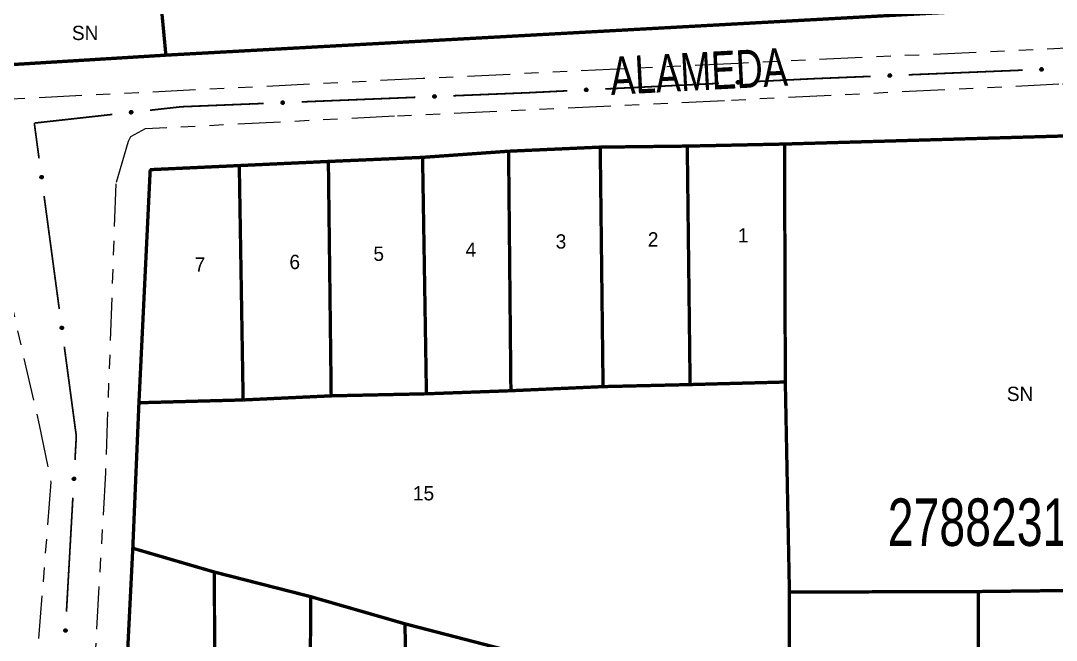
# Model space of a CAD drawing. Extents: x 205807 to 207855, y 4874692 to 4876446.
# Drawn here: x 206011.1 to 206120.2, y 4875510.4 to 4875575.6 of the extents above; entities that cross this region are included whole.
import ezdxf
from ezdxf.enums import TextEntityAlignment as Align

# ---------------------------------------------------------------- set-up
doc = ezdxf.new("R2010")
doc.units = 0
doc.header["$LTSCALE"] = 1.5
doc.header["$MEASUREMENT"] = 0
doc.linetypes.add('TRACO_25', pattern=[8, 3, -1, 1, -1, 1, -1])
for name, color, linetype in [('CD_MALHA_LOTES', 7, 'CONTINUOUS'), ('CD_TXT_QUADRA', 7, 'CONTINUOUS'), ('RU-QUADRA', 210, 'CONTINUOUS'), ('SV-EIXO-RUA-N-PAV', 6, 'CONTINUOUS'), ('SV-RUA-NAO-PAV', 7, 'CONTINUOUS'), ('SV-TXT-RUA-N-PAV', 7, 'CONTINUOUS'), ('Th_NmrPort', 1, 'CONTINUOUS')]:
    doc.layers.add(name, color=color, linetype=linetype)
doc.styles.add('ARIAL', font='ARIAL.SHX')

msp = doc.modelspace()

# ---------------------------------------------------------------- linework, layer by layer
at = {"layer": 'CD_MALHA_LOTES', "linetype": 'Continuous', "const_width": 0.35, "flags": 128}
for points in [[(206026.392565, 4875571.960493), (206025.517658, 4875581.147016)], [(206138.234843, 4875578.084842), (206026.392565, 4875571.960493)], [(206026.392565, 4875571.960493), (206003.171075, 4875570.538769)], [(206091.544743, 4875562.604409), (206140.124856, 4875564.006277)], [(206053.424721, 4875561.202542), (206062.482944, 4875561.849558)], [(206062.482944, 4875561.849558), (206072.134265, 4875562.280902)], [(206062.725575, 4875536.642895), (206062.482944, 4875561.849558)], [(206072.134265, 4875562.280902), (206081.300324, 4875562.388738)], [(206072.430814, 4875537.074239), (206072.134265, 4875562.280902)], [(206081.300324, 4875562.388738), (206091.544743, 4875562.604409)], [(206081.596873, 4875537.289911), (206081.300324, 4875562.388738)], [(206091.62562, 4875537.559501), (206091.544743, 4875562.604409)], [(206034.122079, 4875560.339854), (206043.50381, 4875560.771198)], [(206043.50381, 4875560.771198), (206053.424721, 4875561.202542)], [(206043.800359, 4875536.103715), (206043.50381, 4875560.771198)], [(206053.829106, 4875536.319387), (206053.424721, 4875561.202542)], [(206023.554152, 4875535.375822), (206024.740347, 4875559.90851)], [(206024.740347, 4875559.90851), (206034.122079, 4875560.339854)], [(206034.526464, 4875535.672371), (206034.122079, 4875560.339854)], [(206062.725575, 4875536.642895), (206053.829106, 4875536.319387)], [(206072.430814, 4875537.074239), (206062.725575, 4875536.642895)], [(206081.596873, 4875537.289911), (206072.430814, 4875537.074239)], [(206091.62562, 4875537.559501), (206081.596873, 4875537.289911)], [(206092.056964, 4875515.453123), (206091.62562, 4875537.559501)], [(206034.526464, 4875535.672371), (206023.554152, 4875535.375822)], [(206043.800359, 4875536.103715), (206034.526464, 4875535.672371)], [(206053.829106, 4875536.319387), (206043.800359, 4875536.103715)], [(206022.907136, 4875520.063112), (206023.554152, 4875535.375822)], [(206022.907136, 4875520.063112), (206021.613104, 4875494.29031)], [(206031.507056, 4875517.555925), (206022.907136, 4875520.063112)], [(206031.507056, 4875517.555925), (206041.643639, 4875514.967861)], [(206031.534015, 4875491.702247), (206031.507056, 4875517.555925)], [(206111.952704, 4875515.507041), (206140.205733, 4875515.830549)], [(206041.508844, 4875489.168101), (206041.643639, 4875514.967861)], [(206041.643639, 4875514.967861), (206051.56455, 4875512.110208)], [(206092.056964, 4875515.453123), (206111.952704, 4875515.507041)], [(206092.056964, 4875501.704035), (206092.056964, 4875515.453123)], [(206111.979663, 4875470.404639), (206111.952704, 4875515.507041)], [(206051.56455, 4875512.110208), (206062.186395, 4875509.36039)], [(206052.184607, 4875486.256529), (206051.56455, 4875512.110208)]]:
    msp.add_lwpolyline(points, dxfattribs=at)
at = {"layer": 'RU-QUADRA', "linetype": 'Continuous', "const_width": 0.18, "flags": 128}
for points in [[(206138.234843, 4875578.084842), (206026.392565, 4875571.960493), (206003.171075, 4875570.538769), (206004.410526, 4875565.653871), (206005.577069, 4875558.69107), (206007.54561, 4875546.369463), (206009.368333, 4875532.261587), (206009.222515, 4875512.211635), (206009.295424, 4875496.536218), (206009.587059, 4875485.162427), (206024.606296, 4875403.941893), (206038.45899, 4875322.575542), (206045.020793, 4875282.402729), (206029.126649, 4875276.861651), (206013.961594, 4875315.867922), (205986.256206, 4875395.630277), (205953.082649, 4875491.578412), (205947.249935, 4875506.087286), (205935.438691, 4875533.063585), (205912.873381, 4875586.688094)], [(206140.01702, 4875462.963955), (206111.979663, 4875470.404639), (206092.245677, 4875475.796438), (206082.324766, 4875478.276666), (206072.026429, 4875480.972566), (206062.213354, 4875483.560629), (206052.184607, 4875486.256529), (206041.508844, 4875489.168101), (206031.534015, 4875491.702247), (206021.613104, 4875494.29031), (206022.907136, 4875520.063112), (206023.554152, 4875535.375822), (206024.740347, 4875559.90851), (206034.122079, 4875560.339854), (206043.50381, 4875560.771198), (206053.424721, 4875561.202542), (206062.482944, 4875561.849558), (206072.134265, 4875562.280902), (206081.300324, 4875562.388738), (206091.544743, 4875562.604409), (206140.124856, 4875564.006277)]]:
    msp.add_lwpolyline(points, dxfattribs=at)
at = {"layer": 'SV-EIXO-RUA-N-PAV', "const_width": 0.18}
for points in [[(206116.612218, 4875570.381489), (206104.622202, 4875569.892099)], [(206094.528622, 4875569.480117), (206088.637726, 4875569.190401)], [(206094.630521, 4875569.484274), (206094.528622, 4875569.480117)], [(206100.62553, 4875569.728969), (206094.630521, 4875569.484274)], [(206068.661869, 4875568.20798), (206064.666698, 4875568.011496)], [(206084.642555, 4875568.993917), (206072.657041, 4875568.404464)], [(206052.676533, 4875567.525877), (206040.686316, 4875567.041423)], [(206064.533473, 4875568.004946), (206056.673272, 4875567.687362)], [(206064.666698, 4875568.011496), (206064.533473, 4875568.004946)], [(206028.022984, 4875566.529775), (206024.716993, 4875566.162442)], [(206028.696099, 4875566.556969), (206028.022984, 4875566.529775)], [(206036.689577, 4875566.879938), (206028.696099, 4875566.556969)], [(206020.741458, 4875565.720716), (206012.790388, 4875564.837263)], [(206012.790388, 4875564.837263), (206012.533686, 4875564.808742)], [(206012.533686, 4875564.808742), (206013.031831, 4875561.100331)], [(206013.564361, 4875557.135938), (206015.161952, 4875545.24276)], [(206015.694483, 4875541.278367), (206016.892676, 4875532.358482)], [(206016.892676, 4875532.358482), (206016.9592, 4875531.86325)], [(206016.9592, 4875531.86325), (206016.818954, 4875529.366867)], [(206016.594588, 4875525.373164), (206015.921492, 4875513.392057)]]:
    msp.add_lwpolyline(points, dxfattribs=at)
at = {"layer": 'SV-EIXO-RUA-N-PAV'}
for points in [[(206118.758605, 4875570.358924), (206118.725973, 4875570.322493), (206118.690479, 4875570.297855), (206118.65496, 4875570.285826), (206118.620801, 4875570.283381), (206118.585573, 4875570.284816), (206118.550375, 4875570.294098), (206118.513592, 4875570.313054), (206118.476817, 4875570.345531), (206118.453967, 4875570.383551), (206118.440311, 4875570.417742), (206118.435711, 4875570.453214), (206118.437678, 4875570.487413), (206118.448529, 4875570.523656), (206118.468102, 4875570.560745), (206118.501654, 4875570.596933), (206118.536618, 4875570.620849), (206118.571279, 4875570.631581), (206118.60697, 4875570.635981), (206118.642917, 4875570.634085), (206118.677415, 4875570.624774), (206118.714723, 4875570.604999), (206118.750002, 4875570.57141), (206118.774253, 4875570.53681), (206118.78547, 4875570.502309), (206118.789009, 4875570.467074), (206118.788, 4875570.431724), (206118.780143, 4875570.395953), (206118.758605, 4875570.358924)], [(206102.771916, 4875569.706405), (206102.739285, 4875569.669974), (206102.70379, 4875569.645336), (206102.668271, 4875569.633307), (206102.634112, 4875569.630862), (206102.598884, 4875569.632296), (206102.563686, 4875569.641579), (206102.526903, 4875569.660534), (206102.490128, 4875569.693012), (206102.467278, 4875569.731031), (206102.453622, 4875569.765223), (206102.449022, 4875569.800695), (206102.450989, 4875569.834893), (206102.46184, 4875569.871136), (206102.481414, 4875569.908225), (206102.514966, 4875569.944414), (206102.549929, 4875569.968329), (206102.58459, 4875569.979062), (206102.620281, 4875569.983461), (206102.656228, 4875569.981566), (206102.690726, 4875569.972255), (206102.728034, 4875569.95248), (206102.763313, 4875569.918891), (206102.787564, 4875569.884291), (206102.798781, 4875569.84979), (206102.802321, 4875569.814555), (206102.801311, 4875569.779204), (206102.793454, 4875569.743434), (206102.771916, 4875569.706405)], [(206070.808369, 4875568.203332), (206070.776043, 4875568.16663), (206070.740755, 4875568.141697), (206070.705338, 4875568.129372), (206070.671201, 4875568.126642), (206070.635962, 4875568.127782), (206070.600688, 4875568.136771), (206070.563747, 4875568.155419), (206070.526703, 4875568.187588), (206070.503536, 4875568.225415), (206070.489596, 4875568.259492), (206070.484699, 4875568.294924), (206070.486381, 4875568.329138), (206070.496929, 4875568.36547), (206070.516192, 4875568.402721), (206070.549441, 4875568.439188), (206070.584204, 4875568.463395), (206070.618774, 4875568.474417), (206070.654427, 4875568.479114), (206070.690388, 4875568.477518), (206070.724963, 4875568.468496), (206070.762435, 4875568.449033), (206070.797993, 4875568.415739), (206070.822532, 4875568.381343), (206070.834036, 4875568.346937), (206070.83787, 4875568.311732), (206070.837156, 4875568.276375), (206070.829597, 4875568.24054), (206070.808369, 4875568.203332)], [(206086.789055, 4875568.989269), (206086.756728, 4875568.952567), (206086.721441, 4875568.927633), (206086.686023, 4875568.915309), (206086.651886, 4875568.912578), (206086.616648, 4875568.913719), (206086.581373, 4875568.922707), (206086.544433, 4875568.941355), (206086.507388, 4875568.973524), (206086.484222, 4875569.011352), (206086.470281, 4875569.045428), (206086.465385, 4875569.08086), (206086.467066, 4875569.115074), (206086.477614, 4875569.151406), (206086.496878, 4875569.188658), (206086.530126, 4875569.225125), (206086.564889, 4875569.249332), (206086.59946, 4875569.260353), (206086.635112, 4875569.26505), (206086.671074, 4875569.263455), (206086.705649, 4875569.254432), (206086.74312, 4875569.234969), (206086.778678, 4875569.201676), (206086.803218, 4875569.16728), (206086.814722, 4875569.132873), (206086.818555, 4875569.097669), (206086.817841, 4875569.062311), (206086.810282, 4875569.026477), (206086.789055, 4875568.989269)], [(206054.82291, 4875567.502429), (206054.790264, 4875567.466012), (206054.754759, 4875567.441388), (206054.719235, 4875567.429374), (206054.685075, 4875567.426943), (206054.649848, 4875567.428392), (206054.614654, 4875567.437689), (206054.577878, 4875567.45666), (206054.541116, 4875567.489152), (206054.518282, 4875567.527181), (206054.504641, 4875567.561378), (206054.500055, 4875567.596852), (206054.502036, 4875567.63105), (206054.512902, 4875567.667288), (206054.532491, 4875567.704369), (206054.566058, 4875567.740544), (206054.601031, 4875567.764445), (206054.635697, 4875567.775164), (206054.671389, 4875567.779548), (206054.707335, 4875567.777638), (206054.74183, 4875567.768313), (206054.779129, 4875567.748522), (206054.814395, 4875567.714919), (206054.838632, 4875567.680309), (206054.849834, 4875567.645803), (206054.853359, 4875567.610567), (206054.852335, 4875567.575217), (206054.844463, 4875567.53945), (206054.82291, 4875567.502429)], [(206022.884183, 4875565.848039), (206022.854175, 4875565.809419), (206022.820487, 4875565.782363), (206022.785894, 4875565.767884), (206022.751989, 4875565.763061), (206022.716747, 4875565.762033), (206022.680987, 4875565.768835), (206022.64297, 4875565.785177), (206022.604018, 4875565.815008), (206022.57857, 4875565.85134), (206022.56256, 4875565.884494), (206022.555495, 4875565.919559), (206022.55507, 4875565.953811), (206022.563364, 4875565.990723), (206022.580301, 4875566.029088), (206022.611245, 4875566.06753), (206022.644454, 4875566.093828), (206022.678282, 4875566.106954), (206022.713578, 4875566.113834), (206022.74957, 4875566.114453), (206022.784634, 4875566.107573), (206022.823231, 4875566.09045), (206022.860769, 4875566.059406), (206022.887376, 4875566.026583), (206022.900973, 4875565.992949), (206022.906964, 4875565.958047), (206022.908425, 4875565.922713), (206022.903084, 4875565.886481), (206022.884183, 4875565.848039)], [(206038.835954, 4875566.856491), (206038.803308, 4875566.820073), (206038.767803, 4875566.795449), (206038.732279, 4875566.783435), (206038.698119, 4875566.781004), (206038.662892, 4875566.782453), (206038.627698, 4875566.79175), (206038.590922, 4875566.810721), (206038.55416, 4875566.843213), (206038.531326, 4875566.881243), (206038.517685, 4875566.91544), (206038.513099, 4875566.950913), (206038.51508, 4875566.985111), (206038.525946, 4875567.02135), (206038.545535, 4875567.058431), (206038.579102, 4875567.094605), (206038.614075, 4875567.118507), (206038.648741, 4875567.129225), (206038.684433, 4875567.133609), (206038.720379, 4875567.131699), (206038.754874, 4875567.122374), (206038.792173, 4875567.102584), (206038.827439, 4875567.06898), (206038.851676, 4875567.03437), (206038.862878, 4875566.999864), (206038.866403, 4875566.964628), (206038.865379, 4875566.929278), (206038.857507, 4875566.893511), (206038.835954, 4875566.856491)], [(206013.388068, 4875559.275192), (206013.427364, 4875559.246074), (206013.455184, 4875559.213013), (206013.47045, 4875559.178761), (206013.476047, 4875559.144975), (206013.477881, 4875559.109766), (206013.471898, 4875559.07386), (206013.45643, 4875559.035479), (206013.427498, 4875558.995854), (206013.391758, 4875558.969582), (206013.358977, 4875558.952819), (206013.324084, 4875558.944954), (206013.28985, 4875558.943745), (206013.252758, 4875558.951193), (206013.214016, 4875558.967248), (206013.174876, 4875558.997305), (206013.147825, 4875559.029904), (206013.133929, 4875559.063422), (206013.126244, 4875559.098552), (206013.124803, 4875559.13452), (206013.130879, 4875559.169733), (206013.147114, 4875559.208711), (206013.177292, 4875559.246949), (206013.209497, 4875559.2743), (206013.242812, 4875559.288663), (206013.277567, 4875559.295451), (206013.312859, 4875559.297719), (206013.349204, 4875559.293208), (206013.388068, 4875559.275192)], [(206015.51819, 4875543.41762), (206015.557486, 4875543.388502), (206015.585305, 4875543.355442), (206015.600571, 4875543.321189), (206015.606169, 4875543.287404), (206015.608003, 4875543.252194), (206015.60202, 4875543.216288), (206015.586552, 4875543.177907), (206015.55762, 4875543.138283), (206015.521879, 4875543.112011), (206015.489099, 4875543.095247), (206015.454206, 4875543.087382), (206015.419972, 4875543.086173), (206015.38288, 4875543.093622), (206015.344138, 4875543.109677), (206015.304998, 4875543.139733), (206015.277947, 4875543.172332), (206015.264051, 4875543.205851), (206015.256365, 4875543.24098), (206015.254924, 4875543.276948), (206015.261, 4875543.312161), (206015.277236, 4875543.351139), (206015.307413, 4875543.389377), (206015.339619, 4875543.416728), (206015.372933, 4875543.431091), (206015.407689, 4875543.437879), (206015.442981, 4875543.440148), (206015.479325, 4875543.435636), (206015.51819, 4875543.41762)], [(206016.824737, 4875527.507295), (206016.85784, 4875527.471292), (206016.878928, 4875527.43358), (206016.887463, 4875527.397063), (206016.886592, 4875527.362828), (206016.881755, 4875527.327905), (206016.86911, 4875527.29377), (206016.846684, 4875527.258993), (206016.810801, 4875527.225533), (206016.770749, 4875527.20647), (206016.735396, 4875527.196187), (206016.699646, 4875527.19504), (206016.665798, 4875527.200307), (206016.630775, 4875527.214614), (206016.595754, 4875527.237685), (206016.562982, 4875527.274581), (206016.542562, 4875527.311695), (206016.535234, 4875527.347232), (206016.534308, 4875527.383181), (206016.539674, 4875527.418776), (206016.552279, 4875527.452211), (206016.575571, 4875527.48743), (206016.612416, 4875527.519294), (206016.6492, 4875527.540083), (206016.684625, 4875527.547908), (206016.720037, 4875527.548022), (206016.755124, 4875527.543597), (206016.789966, 4875527.532315), (206016.824737, 4875527.507295)], [(206015.927276, 4875511.532485), (206015.960379, 4875511.496482), (206015.981467, 4875511.458769), (206015.990002, 4875511.422253), (206015.98913, 4875511.388018), (206015.984294, 4875511.353094), (206015.971649, 4875511.31896), (206015.949223, 4875511.284183), (206015.91334, 4875511.250723), (206015.873288, 4875511.23166), (206015.837935, 4875511.221377), (206015.802184, 4875511.22023), (206015.768337, 4875511.225497), (206015.733314, 4875511.239804), (206015.698293, 4875511.262875), (206015.665521, 4875511.299771), (206015.645101, 4875511.336885), (206015.637772, 4875511.372422), (206015.636847, 4875511.40837), (206015.642212, 4875511.443965), (206015.654818, 4875511.477401), (206015.67811, 4875511.51262), (206015.714955, 4875511.544483), (206015.751739, 4875511.565273), (206015.787164, 4875511.573098), (206015.822576, 4875511.573212), (206015.857663, 4875511.568787), (206015.892505, 4875511.557505), (206015.927276, 4875511.532485)]]:
    msp.add_lwpolyline(points, close=True, dxfattribs=at)
for points in [[(206118.78547, 4875570.502309), (206118.435711, 4875570.453214)], [(206118.774253, 4875570.53681), (206118.437678, 4875570.487413)], [(206118.784626, 4875570.485017), (206118.439661, 4875570.438161)], [(206118.776362, 4875570.520187), (206118.439689, 4875570.470938)], [(206118.759918, 4875570.555023), (206118.447786, 4875570.506775)], [(206118.750002, 4875570.57141), (206118.448529, 4875570.523656)], [(206118.728588, 4875570.58652), (206118.461336, 4875570.542836)], [(206118.714723, 4875570.604999), (206118.468102, 4875570.560745)], [(206118.690664, 4875570.612285), (206118.492611, 4875570.579619)], [(206118.677415, 4875570.624774), (206118.501654, 4875570.596933)], [(206118.655856, 4875570.628618), (206118.525527, 4875570.609642)], [(206118.642917, 4875570.634085), (206118.536618, 4875570.620849)], [(206102.798781, 4875569.84979), (206102.449022, 4875569.800695)], [(206102.787564, 4875569.884291), (206102.450989, 4875569.834893)], [(206102.797937, 4875569.832497), (206102.452973, 4875569.785641)], [(206102.789674, 4875569.867667), (206102.453, 4875569.818418)], [(206102.802321, 4875569.814555), (206102.453622, 4875569.765223)], [(206102.773229, 4875569.902503), (206102.461097, 4875569.854256)], [(206102.763313, 4875569.918891), (206102.46184, 4875569.871136)], [(206102.798076, 4875569.79563), (206102.465493, 4875569.746548)], [(206102.801311, 4875569.779204), (206102.467278, 4875569.731031)], [(206102.741899, 4875569.934), (206102.474648, 4875569.890316)], [(206102.728034, 4875569.95248), (206102.481414, 4875569.908225)], [(206102.792651, 4875569.761267), (206102.483301, 4875569.711768)], [(206102.793454, 4875569.743434), (206102.490128, 4875569.693012)], [(206102.703975, 4875569.959765), (206102.505922, 4875569.9271)], [(206102.781771, 4875569.726682), (206102.51196, 4875569.678796)], [(206102.690726, 4875569.972255), (206102.514966, 4875569.944414)], [(206102.771916, 4875569.706405), (206102.526903, 4875569.660534)], [(206102.669167, 4875569.976098), (206102.538838, 4875569.957122)], [(206102.656228, 4875569.981566), (206102.549929, 4875569.968329)], [(206102.753335, 4875569.687283), (206102.552667, 4875569.651779)], [(206102.739285, 4875569.669974), (206102.563686, 4875569.641579)], [(206102.719111, 4875569.655841), (206102.59009, 4875569.638284)], [(206102.70379, 4875569.645336), (206102.598884, 4875569.632296)], [(206118.789009, 4875570.467074), (206118.440311, 4875570.417742)], [(206118.784765, 4875570.44815), (206118.452182, 4875570.399068)], [(206118.788, 4875570.431724), (206118.453967, 4875570.383551)], [(206118.77934, 4875570.413787), (206118.46999, 4875570.364287)], [(206118.780143, 4875570.395953), (206118.476817, 4875570.345531)], [(206118.76846, 4875570.379201), (206118.498649, 4875570.331316)], [(206118.758605, 4875570.358924), (206118.513592, 4875570.313054)], [(206118.740024, 4875570.339802), (206118.539356, 4875570.304298)], [(206118.725973, 4875570.322493), (206118.550375, 4875570.294098)], [(206118.7058, 4875570.308361), (206118.576779, 4875570.290804)], [(206118.690479, 4875570.297855), (206118.585573, 4875570.284816)], [(206070.834036, 4875568.346937), (206070.484699, 4875568.294924)], [(206070.822532, 4875568.381343), (206070.486381, 4875568.329138)], [(206070.82478, 4875568.364738), (206070.48853, 4875568.31268)], [(206070.833337, 4875568.329638), (206070.488776, 4875568.279904)], [(206070.83787, 4875568.311732), (206070.489596, 4875568.259492)], [(206070.808046, 4875568.399435), (206070.496327, 4875568.348584)], [(206070.797993, 4875568.415739), (206070.496929, 4875568.36547)], [(206070.833784, 4875568.292773), (206070.501622, 4875568.240917)], [(206070.776454, 4875568.430669), (206070.509576, 4875568.384756)], [(206070.762435, 4875568.449033), (206070.516192, 4875568.402721)], [(206070.738316, 4875568.456117), (206070.540542, 4875568.4218)], [(206070.724963, 4875568.468496), (206070.549441, 4875568.439188)], [(206070.703372, 4875568.472159), (206070.573207, 4875568.452096)], [(206070.690388, 4875568.477518), (206070.584204, 4875568.463395)], [(206086.814722, 4875569.132873), (206086.465385, 4875569.08086)], [(206086.803218, 4875569.16728), (206086.467066, 4875569.115074)], [(206086.805465, 4875569.150674), (206086.469215, 4875569.098617)], [(206086.814023, 4875569.115574), (206086.469461, 4875569.065841)], [(206086.818555, 4875569.097669), (206086.470281, 4875569.045428)], [(206086.788731, 4875569.185371), (206086.477013, 4875569.134521)], [(206086.778678, 4875569.201676), (206086.477614, 4875569.151406)], [(206086.814469, 4875569.07871), (206086.482308, 4875569.026853)], [(206086.817841, 4875569.062311), (206086.484222, 4875569.011352)], [(206086.757139, 4875569.216606), (206086.490261, 4875569.170693)], [(206086.74312, 4875569.234969), (206086.496878, 4875569.188658)], [(206086.809331, 4875569.044303), (206086.500405, 4875568.992223)], [(206086.810282, 4875569.026477), (206086.507388, 4875568.973524)], [(206086.719001, 4875569.242054), (206086.521228, 4875569.207736)], [(206086.79874, 4875569.009628), (206086.529338, 4875568.959492)], [(206086.705649, 4875569.254432), (206086.530126, 4875569.225125)], [(206086.789055, 4875568.989269), (206086.544433, 4875568.941355)], [(206086.684058, 4875569.258095), (206086.553892, 4875569.238032)], [(206086.671074, 4875569.263455), (206086.564889, 4875569.249332)], [(206086.770634, 4875568.969992), (206086.570269, 4875568.932815)], [(206086.756728, 4875568.952567), (206086.581373, 4875568.922707)], [(206086.736674, 4875568.938267), (206086.607804, 4875568.919633)], [(206086.721441, 4875568.927633), (206086.616648, 4875568.913719)], [(206054.849834, 4875567.645803), (206054.500055, 4875567.596852)], [(206054.838632, 4875567.680309), (206054.502036, 4875567.63105)], [(206054.848983, 4875567.628511), (206054.503999, 4875567.581797)], [(206054.840734, 4875567.663684), (206054.504041, 4875567.614574)], [(206054.853359, 4875567.610567), (206054.504641, 4875567.561378)], [(206054.824304, 4875567.698527), (206054.512152, 4875567.650408)], [(206054.814395, 4875567.714919), (206054.512902, 4875567.667288)], [(206054.849107, 4875567.591644), (206054.516504, 4875567.542699)], [(206054.852335, 4875567.575217), (206054.518282, 4875567.527181)], [(206054.792987, 4875567.730037), (206054.525717, 4875567.686463)], [(206054.779129, 4875567.748522), (206054.532491, 4875567.704369)], [(206054.843667, 4875567.557283), (206054.534297, 4875567.507911)], [(206054.844463, 4875567.53945), (206054.541116, 4875567.489152)], [(206054.755073, 4875567.755818), (206054.557007, 4875567.723234)], [(206054.832774, 4875567.522702), (206054.562943, 4875567.474928)], [(206054.74183, 4875567.768313), (206054.566058, 4875567.740544)], [(206054.82291, 4875567.502429), (206054.577878, 4875567.45666)], [(206054.720272, 4875567.772165), (206054.589935, 4875567.753243)], [(206054.707335, 4875567.777638), (206054.601031, 4875567.764445)], [(206054.804321, 4875567.483315), (206054.603638, 4875567.447894)], [(206054.790264, 4875567.466012), (206054.614654, 4875567.437689)], [(206054.770085, 4875567.451888), (206054.641056, 4875567.434384)], [(206054.754759, 4875567.441388), (206054.649848, 4875567.428392)], [(206070.837156, 4875568.276375), (206070.503536, 4875568.225415)], [(206070.828645, 4875568.258366), (206070.519719, 4875568.206287)], [(206070.829597, 4875568.24054), (206070.526703, 4875568.187588)], [(206070.818055, 4875568.223691), (206070.548653, 4875568.173555)], [(206070.808369, 4875568.203332), (206070.563747, 4875568.155419)], [(206070.789949, 4875568.184056), (206070.589584, 4875568.146879)], [(206070.776043, 4875568.16663), (206070.600688, 4875568.136771)], [(206070.755988, 4875568.15233), (206070.627119, 4875568.133697)], [(206070.740755, 4875568.141697), (206070.635962, 4875568.127782)], [(206022.784634, 4875566.107573), (206022.611245, 4875566.06753)], [(206022.762859, 4875566.109902), (206022.634172, 4875566.081874)], [(206022.74957, 4875566.114453), (206022.644454, 4875566.093828)], [(206038.862878, 4875566.999864), (206038.513099, 4875566.950913)], [(206038.851676, 4875567.03437), (206038.51508, 4875566.985111)], [(206038.862027, 4875566.982572), (206038.517043, 4875566.935858)], [(206038.853778, 4875567.017746), (206038.517084, 4875566.968635)], [(206038.866403, 4875566.964628), (206038.517685, 4875566.91544)], [(206038.837348, 4875567.052588), (206038.525196, 4875567.00447)], [(206038.827439, 4875567.06898), (206038.525946, 4875567.02135)], [(206038.862151, 4875566.945705), (206038.529548, 4875566.89676)], [(206038.865379, 4875566.929278), (206038.531326, 4875566.881243)], [(206038.806031, 4875567.084098), (206038.538761, 4875567.040524)], [(206038.792173, 4875567.102584), (206038.545535, 4875567.058431)], [(206038.856711, 4875566.911345), (206038.547341, 4875566.861973)], [(206038.857507, 4875566.893511), (206038.55416, 4875566.843213)], [(206038.768117, 4875567.109879), (206038.570051, 4875567.077295)], [(206038.845818, 4875566.876764), (206038.575987, 4875566.828989)], [(206038.754874, 4875567.122374), (206038.579102, 4875567.094605)], [(206038.835954, 4875566.856491), (206038.590922, 4875566.810721)], [(206038.733316, 4875567.126226), (206038.602979, 4875567.107304)], [(206038.720379, 4875567.131699), (206038.614075, 4875567.118507)], [(206038.817365, 4875566.837376), (206038.616682, 4875566.801955)], [(206038.803308, 4875566.820073), (206038.627698, 4875566.79175)], [(206038.783128, 4875566.805949), (206038.6541, 4875566.788445)], [(206038.767803, 4875566.795449), (206038.662892, 4875566.782453)], [(206022.887376, 4875566.026583), (206022.55507, 4875565.953811)], [(206022.900973, 4875565.992949), (206022.555495, 4875565.919559)], [(206022.890641, 4875566.010148), (206022.558227, 4875565.937517)], [(206022.901339, 4875565.97564), (206022.560487, 4875565.904818)], [(206022.906964, 4875565.958047), (206022.56256, 4875565.884494)], [(206022.860769, 4875566.059406), (206022.563364, 4875565.990723)], [(206022.871805, 4875566.043751), (206022.563802, 4875565.973832)], [(206022.838352, 4875566.072984), (206022.574802, 4875566.01075)], [(206022.904052, 4875565.938873), (206022.575706, 4875565.866694)], [(206022.908425, 4875565.922713), (206022.57857, 4875565.85134)], [(206022.823231, 4875566.09045), (206022.580301, 4875566.029088)], [(206022.901038, 4875565.904215), (206022.595898, 4875565.833242)], [(206022.798722, 4875566.096039), (206022.603432, 4875566.049627)], [(206022.903084, 4875565.886481), (206022.604018, 4875565.815008)], [(206022.892599, 4875565.868954), (206022.626789, 4875565.802351)], [(206022.884183, 4875565.848039), (206022.64297, 4875565.785177)], [(206022.866983, 4875565.827666), (206022.669282, 4875565.778241)], [(206022.854175, 4875565.809419), (206022.680987, 4875565.768835)], [(206022.835037, 4875565.793913), (206022.707557, 4875565.767392)], [(206022.820487, 4875565.782363), (206022.716747, 4875565.762033)], [(206013.124803, 4875559.13452), (206013.147825, 4875559.029904)], [(206013.129048, 4875559.14791), (206013.160012, 4875559.019898)], [(206013.130879, 4875559.169733), (206013.174876, 4875558.997305)], [(206013.142088, 4875559.184081), (206013.192953, 4875558.989904)], [(206013.147114, 4875559.208711), (206013.214016, 4875558.967248)], [(206013.16423, 4875559.224228), (206013.232475, 4875558.96217)], [(206013.177292, 4875559.246949), (206013.252758, 4875558.951193)], [(206013.192691, 4875559.25834), (206013.269635, 4875558.952017)], [(206013.209497, 4875559.2743), (206013.28985, 4875558.943745)], [(206013.225854, 4875559.27794), (206013.306068, 4875558.947274)], [(206013.242812, 4875559.288663), (206013.324084, 4875558.944954)], [(206013.260108, 4875559.289425), (206013.338707, 4875558.950281)], [(206013.277567, 4875559.295451), (206013.358977, 4875558.952819)], [(206013.296803, 4875559.292977), (206013.376472, 4875558.966368)], [(206013.312859, 4875559.297719), (206013.391758, 4875558.969582)], [(206013.331521, 4875559.290757), (206013.409454, 4875558.98732)], [(206013.349204, 4875559.293208), (206013.427498, 4875558.995854)], [(206013.366965, 4875559.283127), (206013.43963, 4875559.018909)], [(206013.388068, 4875559.275192), (206013.45643, 4875559.035479)], [(206013.408829, 4875559.258461), (206013.462762, 4875559.061943)], [(206013.427364, 4875559.246074), (206013.471898, 4875559.07386)], [(206013.443304, 4875559.227296), (206013.472733, 4875559.100455)], [(206013.455184, 4875559.213013), (206013.477881, 4875559.109766)], [(206015.254924, 4875543.276948), (206015.277947, 4875543.172332)], [(206015.25917, 4875543.290338), (206015.290133, 4875543.162326)], [(206015.261, 4875543.312161), (206015.304998, 4875543.139733)], [(206015.272209, 4875543.326509), (206015.323075, 4875543.132332)], [(206015.277236, 4875543.351139), (206015.344138, 4875543.109677)], [(206015.294352, 4875543.366656), (206015.362596, 4875543.104598)], [(206015.307413, 4875543.389377), (206015.38288, 4875543.093622)], [(206015.322812, 4875543.400768), (206015.399756, 4875543.094445)], [(206015.339619, 4875543.416728), (206015.419972, 4875543.086173)], [(206015.355976, 4875543.420368), (206015.43619, 4875543.089702)], [(206015.372933, 4875543.431091), (206015.454206, 4875543.087382)], [(206015.390229, 4875543.431853), (206015.468828, 4875543.092709)], [(206015.407689, 4875543.437879), (206015.489099, 4875543.095247)], [(206015.426925, 4875543.435405), (206015.506594, 4875543.108797)], [(206015.442981, 4875543.440148), (206015.521879, 4875543.112011)], [(206015.461643, 4875543.433185), (206015.539576, 4875543.129748)], [(206015.479325, 4875543.435636), (206015.55762, 4875543.138283)], [(206015.497087, 4875543.425555), (206015.569752, 4875543.161337)], [(206015.51819, 4875543.41762), (206015.586552, 4875543.177907)], [(206015.53895, 4875543.40089), (206015.592884, 4875543.204371)], [(206015.557486, 4875543.388502), (206015.60202, 4875543.216288)], [(206015.573426, 4875543.369724), (206015.602855, 4875543.242884)], [(206015.585305, 4875543.355442), (206015.608003, 4875543.252194)], [(206016.539674, 4875527.418776), (206016.542562, 4875527.311695)], [(206016.546367, 4875527.431125), (206016.552643, 4875527.299571)], [(206016.552279, 4875527.452211), (206016.562982, 4875527.274581)], [(206016.565992, 4875527.464189), (206016.57934, 4875527.263905)], [(206016.575571, 4875527.48743), (206016.595754, 4875527.237685)], [(206016.595306, 4875527.499442), (206016.612925, 4875527.229218)], [(206016.612416, 4875527.519294), (206016.630775, 4875527.214614)], [(206016.629686, 4875527.527578), (206016.647504, 4875527.212242)], [(206016.6492, 4875527.540083), (206016.665798, 4875527.200307)], [(206016.66595, 4875527.540574), (206016.68239, 4875527.200715)], [(206016.684625, 4875527.547908), (206016.699646, 4875527.19504)], [(206016.701754, 4875527.545396), (206016.715011, 4875527.197516)], [(206016.720037, 4875527.548022), (206016.735396, 4875527.196187)], [(206016.738462, 4875527.541967), (206016.755132, 4875527.206195)], [(206016.755124, 4875527.543597), (206016.770749, 4875527.20647)], [(206016.772139, 4875527.533241), (206016.791472, 4875527.220554)], [(206016.789966, 4875527.532315), (206016.810801, 4875527.225533)], [(206016.805509, 4875527.519067), (206016.827062, 4875527.245888)], [(206016.824737, 4875527.507295), (206016.846684, 4875527.258993)], [(206016.841972, 4875527.486951), (206016.857892, 4875527.283789)], [(206016.85784, 4875527.471292), (206016.86911, 4875527.29377)], [(206016.869954, 4875527.449846), (206016.874944, 4875527.319731)], [(206016.878928, 4875527.43358), (206016.881755, 4875527.327905)], [(206015.642212, 4875511.443965), (206015.645101, 4875511.336885)], [(206015.648906, 4875511.456314), (206015.655182, 4875511.324761)], [(206015.654818, 4875511.477401), (206015.665521, 4875511.299771)], [(206015.66853, 4875511.489379), (206015.681879, 4875511.289094)], [(206015.67811, 4875511.51262), (206015.698293, 4875511.262875)], [(206015.697844, 4875511.524632), (206015.715463, 4875511.254407)], [(206015.714955, 4875511.544483), (206015.733314, 4875511.239804)], [(206015.732225, 4875511.552767), (206015.750043, 4875511.237431)], [(206015.751739, 4875511.565273), (206015.768337, 4875511.225497)], [(206015.768489, 4875511.565764), (206015.784929, 4875511.225905)], [(206015.787164, 4875511.573098), (206015.802184, 4875511.22023)], [(206015.804293, 4875511.570585), (206015.81755, 4875511.222705)], [(206015.822576, 4875511.573212), (206015.837935, 4875511.221377)], [(206015.841001, 4875511.567157), (206015.857671, 4875511.231385)], [(206015.857663, 4875511.568787), (206015.873288, 4875511.23166)], [(206015.874677, 4875511.558431), (206015.894011, 4875511.245743)], [(206015.892505, 4875511.557505), (206015.91334, 4875511.250723)], [(206015.908048, 4875511.544256), (206015.929601, 4875511.271077)], [(206015.927276, 4875511.532485), (206015.949223, 4875511.284183)], [(206015.944511, 4875511.512141), (206015.96043, 4875511.308979)], [(206015.960379, 4875511.496482), (206015.971649, 4875511.31896)], [(206015.972493, 4875511.475036), (206015.977483, 4875511.344921)], [(206015.981467, 4875511.458769), (206015.984294, 4875511.353094)]]:
    msp.add_lwpolyline(points, dxfattribs=at)
at = {"layer": 'SV-RUA-NAO-PAV', "linetype": 'TRACO_25'}
msp.add_polyline3d([(206160.674168, 4875603.91399, 6.384194), (206162.088557, 4875573.567367, 6.384194), (206123.705737, 4875572.814468, 6.757454), (206086.624621, 4875571.086377, 7.169595), (206053.489216, 4875569.502891, 7.418435), (206004.586163, 4875567.052325, 7.503974), (206006.057002, 4875563.404604, 7.239582), (206013.049361, 4875533.049004, 7.013417), (206014.271746, 4875527.01007, 6.874236), (206011.968961, 4875497.538848, 6.456693), (206011.432131, 4875488.649863, 6.563125), (206011.567818, 4875483.990598, 6.702306), (206012.91937, 4875477.225881, 7.005229)], dxfattribs=at)
msp.add_polyline3d([(206161.391839, 4875558.51417, 6.461957), (206161.298402, 4875568.600245, 6.360866), (206120.413696, 4875568.899471, 6.967413), (206085.229187, 4875567.16382, 7.107385), (206050.453078, 4875565.522741, 7.371778), (206024.200661, 4875564.192403, 7.379554), (206022.653856, 4875563.372862, 7.340672), (206022.416989, 4875562.889539, 7.340672), (206021.119726, 4875558.42153, 7.881251), (206020.026925, 4875528.031308, 7.070726), (206018.121102, 4875494.678698, 6.980668), (206018.481011, 4875493.003239, 6.980668), (206020.733846, 4875491.166799, 7.144411), (206033.23963, 4875487.626315, 7.529205), (206089.805246, 4875473.467053, 8.061367), (206093.132365, 4875470.665104, 8.053181), (206107.885304, 4875466.498518, 7.922186), (206154.777332, 4875453.846796, 7.447334), (206158.17692, 4875453.96637, 7.414585), (206160.827382, 4875454.913059, 7.357275), (206161.689905, 4875458.082008, 7.357275), (206162.541513, 4875483.482059, 7.250843), (206161.77979, 4875517.631904, 7.160785)], close=True, dxfattribs=at)

# ---------------------------------------------------------------- texts
at = {"layer": 'CD_TXT_QUADRA', "style": 'ARIAL', "width": 0.7}
msp.add_text('278823158', height=5, dxfattribs=at).set_placement((206102.409219, 4875520.305743))
at = {"layer": 'SV-TXT-RUA-N-PAV', "style": 'ARIAL', "width": 0.7}
msp.add_text('ALAMEDA ', height=4, rotation=3, dxfattribs=at).set_placement((206073.28141, 4875567.770447))
at = {"layer": 'Th_NmrPort', "color": 1}
for s, p in [('SN', (206016.495331, 4875574.299848)), ('3', (206067.440883, 4875552.353375)), ('2', (206077.146122, 4875552.569047)), ('1', (206086.635689, 4875553.000391)), ('4', (206057.951316, 4875551.490687)), ('6', (206039.403526, 4875550.196655)), ('5', (206048.246077, 4875551.059343)), ('7', (206029.415559, 4875549.916325)), ('SN', (206114.954246, 4875536.310617)), ('15', (206052.410541, 4875525.850526))]:
    msp.add_text(s, height=1.5, dxfattribs=at).set_placement(p, align=Align.MIDDLE_LEFT)

doc.saveas('drawing.dxf')
